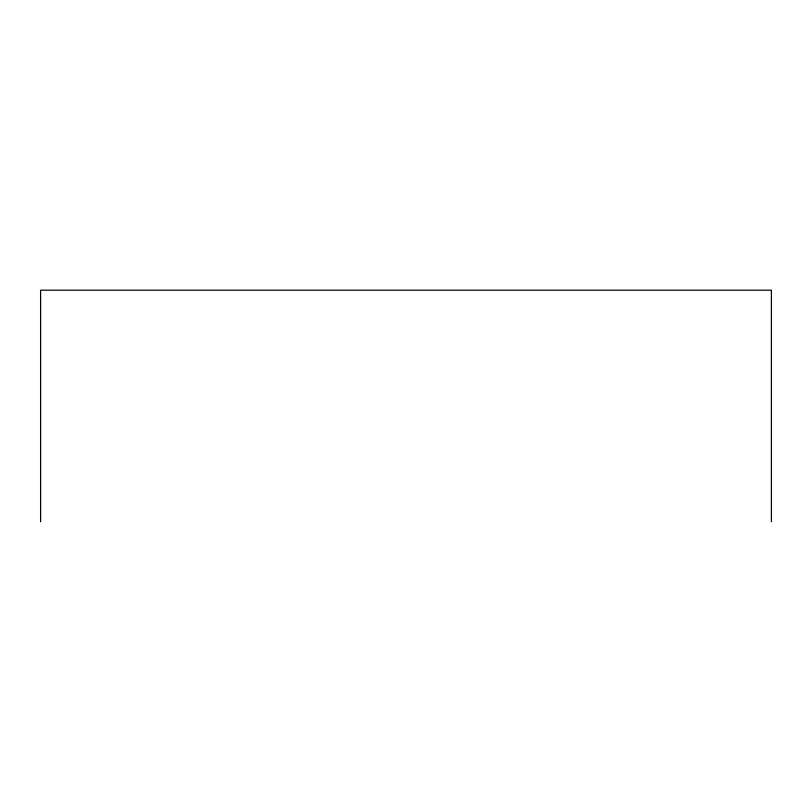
<?xml version="1.0" encoding="UTF-8"?>
<svg xmlns="http://www.w3.org/2000/svg" width="812" height="812" viewBox="0 0 812 812"><rect width="100%" height="100%" fill="white"/><g stroke="black" fill="none" stroke-linecap="round" stroke-linejoin="round"><path stroke-width="1.22" d="M771.4 521.812L771.4 290.188L40.6 290.188L40.6 521.812"/></g></svg>
